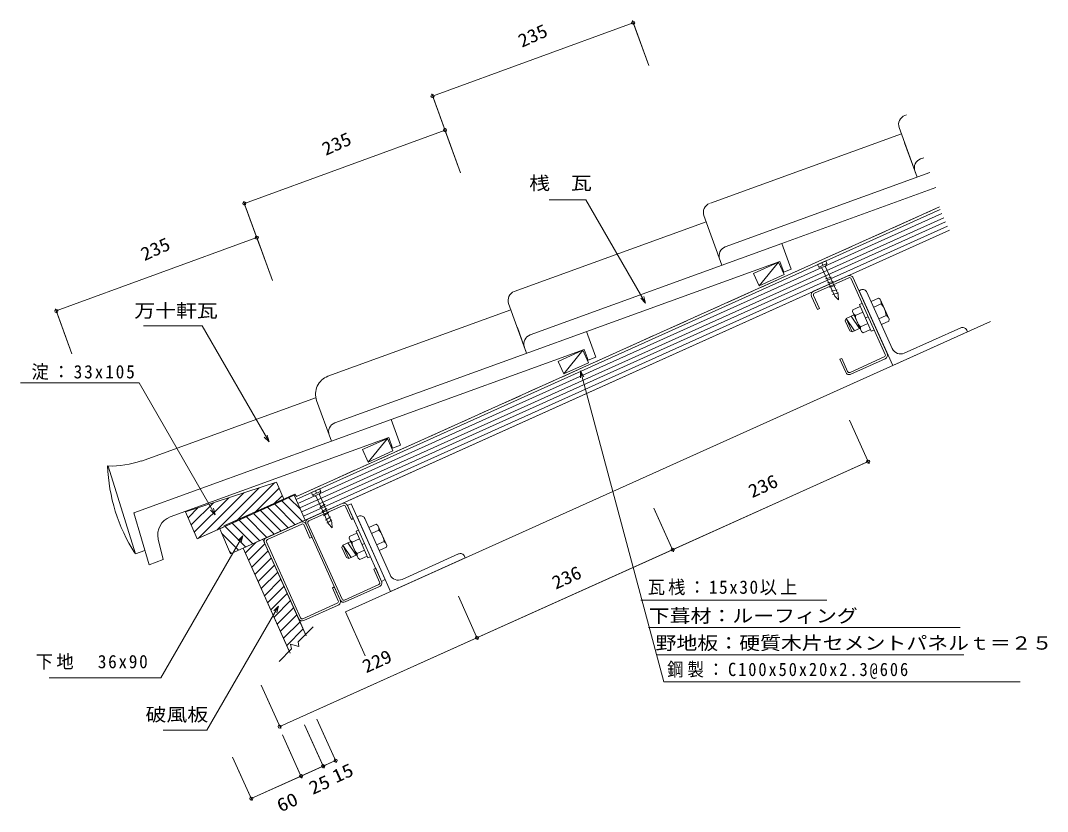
# Model space of a CAD drawing. Units: millimetres, scale not verified. Extents: x -550 to 580, y -441 to 429.
import ezdxf
from ezdxf.enums import TextEntityAlignment as Align

# ---------------------------------------------------------------- set-up
doc = ezdxf.new("R2010")
doc.units = ezdxf.units.MM
doc.header["$LTSCALE"] = 10
doc.linetypes.add('DASHED3', pattern=[4, 3, -1])
for name, color, linetype, lineweight in [('0-0_LAYER001', 2, 'Continuous', 18), ('0-1_LAYER003', 7, 'Continuous', 18), ('0-2_LAYER004', 2, 'Continuous', 18), ('0-3_LAYER009', 2, 'Continuous', 18)]:
    doc.layers.add(name, color=color, linetype=linetype, lineweight=lineweight)
doc.styles.add('ＭＳ ゴシック', font='')
doc.styles.get('ＭＳ ゴシック').set_extended_font_data('MS Gothic')

msp = doc.modelspace()

# ---------------------------------------------------------------- linework, layer by layer
at = {"layer": '0-0_LAYER001'}
for p, q in [((-96.69, 345.88), (124.05, 426.49)), ((123.2, 428.84), (141.21, 379.52)), ((-97.55, 348.23), (-79.54, 298.91)), ((-303.71, 227.7), (-82.97, 308.31)), ((-83.83, 310.66), (-65.82, 261.34)), ((-304.57, 230.05), (-286.56, 180.73)), ((-290.85, 192.47), (-272.84, 143.16)), ((-283.26, -141.5), (471.99, 198.37)), ((-510.73, 109.52), (-289.99, 190.13)), ((284, 163.15), (262.8, 137.16)), ((326.98, 160.53), (336.1, 164.63)), ((326.98, 160.53), (328.22, 157.79)), ((328.22, 157.79), (337.33, 161.89)), ((331.54, 162.58), (332.78, 159.84)), ((337.33, 161.89), (335.83, 157.93)), ((336.1, 164.63), (337.33, 161.89)), ((360.33, 148.12), (322.58, 131.13)), ((328.22, 157.79), (332.18, 156.29)), ((332.18, 156.29), (345.82, 125.97)), ((335.83, 157.93), (349.47, 127.61)), ((361.28, 146.02), (323.52, 129.03)), ((342.27, 146.63), (335.77, 144.87)), ((344.32, 142.07), (337.83, 140.31)), ((346.37, 137.51), (339.88, 135.75)), ((401.43, 61.67), (363.92, 145.02)), ((366.02, 145.96), (403.53, 62.61)), ((326.87, 111.13), (320.42, 125.44)), ((328.96, 112.07), (322.52, 126.39)), ((348.43, 132.95), (341.93, 131.19)), ((349.96, 129.54), (343.46, 127.78)), ((349.94, 121.68), (345.82, 125.97)), ((349.94, 121.68), (349.47, 127.61)), ((374.69, 132.65), (372.87, 131.83)), ((409.8, 49.75), (372.87, 131.83)), ((381.3, 130.14), (409.21, 68.13)), ((365.72, 110.91), (373.86, 114.57)), ((375.72, 117.76), (372.98, 116.53)), ((386.11, 87.35), (372.98, 116.53)), ((394.02, 123.64), (385.88, 119.98)), ((396.86, 117.32), (388.72, 113.66)), ((395.76, 122.39), (394.02, 123.64)), ((395.76, 122.39), (405.61, 100.5)), ((-511.59, 111.87), (-493.58, 62.55)), ((328.96, 112.07), (326.87, 111.13)), ((367.15, 105.13), (358.49, 101.23)), ((364.04, 103.73), (373.18, 90.3)), ((365.51, 108.78), (365.72, 110.91)), ((375.35, 86.89), (365.51, 108.78)), ((368.57, 104.59), (376.71, 108.25)), ((382.29, 103.17), (379.55, 101.94)), ((402.55, 104.69), (394.41, 101.03)), ((-192.52, -221.29), (517.14, 98.05)), ((358.49, 101.23), (357.48, 98.59)), ((357.48, 98.59), (362.41, 87.64)), ((358.49, 101.23), (367.62, 87.8)), ((358.49, 101.23), (365.05, 86.64)), ((373.71, 90.54), (365.05, 86.64)), ((374.25, 91.96), (382.39, 95.62)), ((405.39, 98.37), (397.25, 94.71)), ((405.61, 100.5), (405.39, 98.37)), ((484.44, 91.02), (422.43, 63.11)), ((362.41, 87.64), (365.05, 86.64)), ((375.35, 86.89), (377.09, 85.64)), ((377.09, 85.64), (385.24, 89.3)), ((388.85, 88.58), (386.11, 87.35)), ((68.8, 66.29), (47.6, 40.3)), ((353.59, 57.35), (351.49, 56.41)), ((360.03, 43.04), (353.59, 57.35)), ((400.43, 59.02), (362.67, 42.03)), ((401.37, 56.93), (363.62, 39.94)), ((357.93, 42.09), (351.49, 56.41)), ((383.69, -58.41), (362.15, -10.53)), ((-146.41, -30.56), (-167.61, -56.55)), ((167.44, -152.96), (382.66, -56.13)), ((-220.91, -86.03), (-230.03, -90.13)), ((-230.03, -90.13), (-228.8, -92.87)), ((-219.68, -88.76), (-228.8, -92.87)), ((-225.47, -88.08), (-224.24, -90.82)), ((-219.68, -88.76), (-221.19, -92.73)), ((-220.91, -86.03), (-219.68, -88.76)), ((-228.8, -92.87), (-224.83, -94.37)), ((-224.83, -94.37), (-211.19, -124.68)), ((-221.19, -92.73), (-207.54, -123.04)), ((-233.74, -119.22), (-195.99, -102.23)), ((-232.8, -121.31), (-195.05, -104.32)), ((-220.65, -106.68), (-215.02, -102.99)), ((-218.6, -111.24), (-212.97, -107.55)), ((-216.54, -115.8), (-210.92, -112.11)), ((-185.96, -119.64), (-192.4, -105.33)), ((-190.3, -104.38), (-186.2, -102.54)), ((-183.86, -118.7), (-190.3, -104.38)), ((-190.3, -104.38), (-152.8, -187.73)), ((-186.2, -102.54), (-148.69, -185.89)), ((168.47, -155.24), (146.93, -107.36)), ((-279.35, -139.74), (-241.59, -122.75)), ((-196.3, -207.31), (-233.8, -123.96)), ((-214.49, -120.36), (-208.87, -116.67)), ((-212.96, -123.77), (-207.33, -120.08)), ((-207.07, -128.97), (-207.54, -123.04)), ((-185.96, -119.64), (-183.86, -118.7)), ((-177.93, -116.03), (-179.76, -116.85)), ((-142.82, -198.93), (-179.76, -116.85)), ((-171.32, -118.54), (-143.42, -180.55)), ((-278.4, -141.83), (-240.65, -124.85)), ((-231.56, -140.17), (-238, -125.85)), ((-229.46, -139.22), (-235.91, -124.9)), ((-235.9, -124.9), (-198.39, -208.25)), ((-207.07, -128.97), (-211.19, -124.68)), ((-188.12, -138.32), (-179.97, -134.65)), ((-178.12, -131.47), (-180.85, -132.7)), ((-167.72, -161.88), (-180.85, -132.7)), ((-158.61, -125.04), (-166.75, -128.7)), ((-155.76, -131.36), (-163.9, -135.02)), ((-156.87, -126.29), (-158.61, -125.04)), ((-156.87, -126.29), (-147.02, -148.18)), ((-281.5, -145.42), (-244, -228.77)), ((-241.9, -227.83), (-279.4, -144.48)), ((-231.56, -140.17), (-229.46, -139.22)), ((-189.79, -145.5), (-180.66, -158.93)), ((-188.33, -140.45), (-188.12, -138.32)), ((-178.48, -162.33), (-188.33, -140.45)), ((-185.27, -144.63), (-177.13, -140.97)), ((-171.55, -146.06), (-174.29, -147.29)), ((-150.08, -143.99), (-158.22, -147.66)), ((-196.35, -150.64), (-191.43, -161.58)), ((-195.35, -148), (-186.21, -161.43)), ((-195.35, -148), (-188.79, -162.59)), ((-179.59, -157.27), (-171.45, -153.61)), ((-147.23, -150.31), (-155.38, -153.97)), ((-147.02, -148.18), (-147.23, -150.31)), ((-68.18, -157.66), (-130.19, -185.57)), ((-47.78, -249.79), (167.44, -152.96)), ((-191.43, -161.58), (-188.79, -162.59)), ((-180.12, -158.69), (-188.79, -162.59)), ((-178.48, -162.33), (-176.74, -163.59)), ((-176.74, -163.59), (-168.6, -159.92)), ((-164.98, -160.65), (-167.72, -161.88)), ((-161.34, -174.36), (-159.24, -173.42)), ((-154.89, -188.68), (-161.34, -174.36)), ((-152.8, -187.73), (-159.24, -173.42)), ((-193.65, -208.31), (-155.9, -191.32)), ((-148.69, -185.89), (-152.8, -187.73)), ((-206.94, -194.88), (-204.84, -193.94)), ((-200.5, -209.2), (-206.94, -194.88)), ((-198.4, -208.25), (-204.84, -193.94)), ((-192.71, -210.41), (-154.95, -193.42)), ((-239.25, -228.83), (-201.5, -211.84)), ((-238.31, -230.93), (-200.56, -213.94)), ((-46.76, -252.07), (-68.3, -204.19)), ((132.34, -208.31), (337.17, -208.31)), ((-244.37, -254.4), (-227.88, -237.66)), ((140.97, -238.41), (483.74, -238.41)), ((-264.82, -347.43), (-47.78, -249.79)), ((-252.84, -256.95), (-243.81, -259.27)), ((-251.95, -262.1), (-252.84, -256.95)), ((-243.81, -259.27), (-244.37, -254.4)), ((-265.64, -275.98), (-251.95, -262.1)), ((150.52, -268.5), (487.83, -268.5)), ((-263.79, -349.71), (-285.33, -301.83))]:
    msp.add_line(p, q, dxfattribs=at)
at = {"layer": '0-0_LAYER001', "color": 4}
for p, q in [((423.02, 324.45), (424.78, 325.09)), ((416.77, 311.12), (436.57, 256.54)), ((209.08, 228.03), (419.15, 304.24)), ((422.8, 294.5), (436.57, 256.54)), ((440.34, 276.71), (443.93, 278.02)), ((225.47, 179.95), (450.6, 261.63)), ((287.52, 183.66), (457.26, 245.24)), ((-6.7, 130.94), (204.3, 207.49)), ((201.92, 214.37), (221.72, 159.78)), ((201.92, 214.37), (221.72, 159.78)), ((10.62, 83.2), (287.52, 183.66)), ((297.87, 155.33), (287.52, 183.66)), ((-204.22, -13.56), (285.46, 164.1)), ((285.46, 164.1), (289.72, 152.37)), ((297.87, 155.33), (289.72, 152.37)), ((-12.93, 117.61), (6.87, 63.03)), ((-211.77, 37.73), (-10.54, 110.73)), ((-3.35, 91.22), (6.87, 63.03)), ((83.02, 58.57), (72.68, 86.9)), ((70.26, 67.22), (-425.27, -112.56)), ((70.26, 67.22), (74.52, 55.49)), ((83.02, 58.57), (74.52, 55.49)), ((-417.08, -55.58), (-225.39, 13.97)), ((-224.23, 11.08), (-207.97, -33.73)), ((-131.82, -38.18), (-142.17, -9.85)), ((-385.31, -116.87), (-144.94, -29.66)), ((-144.94, -29.66), (-140.68, -41.4)), ((-131.82, -38.18), (-140.68, -41.4)), ((-453.7, -61.1), (-423.63, -157.51)), ((-425.27, -112.56), (-408.55, -169.56)), ((-425.05, -112.42), (-425.13, -113.09)), ((-398.43, -141.35), (-392.93, -163.89)), ((-423.63, -157.51), (-413.19, -153.73)), ((-392.93, -163.89), (-408.55, -169.56))]:
    msp.add_line(p, q, dxfattribs=at)
at = {"layer": '0-0_LAYER001', "linetype": 'DASHED3'}
for p, q in [((-246.28, -94.39), (460.97, 223.87)), ((-326.22, -126.83), (-248.33, -91.79)), ((-248.33, -91.79), (-246.28, -94.39))]:
    msp.add_line(p, q, dxfattribs=at)
at = {"layer": '0-0_LAYER001', "color": 1}
for p, q in [((-244.82, -102.27), (463.79, 216.6)), ((-242.8, -106.85), (465.84, 212.04)), ((-240.79, -111.42), (467.89, 207.48)), ((-238.78, -116), (469.94, 202.92))]:
    msp.add_line(p, q, dxfattribs=at)
at = {"layer": '0-0_LAYER001'}
for points in [[(262.8, 137.16), (290.16, 149.47), (284, 163.15), (256.65, 150.84)], [(47.6, 40.3), (74.95, 52.62), (68.8, 66.29), (41.44, 53.98)], [(-167.61, -56.55), (-140.26, -44.24), (-146.41, -30.56), (-173.77, -42.88)]]:
    msp.add_lwpolyline(points, close=True, dxfattribs=at)
for points in [[(491.05, 88.51), (491.87, 86.69), (409.8, 49.75)], [(66.06, 36.08), (66.06, 43.58), (69.81, 37.09)], [(66.06, 43.58), (157.69, -298.37), (550.04, -298.37)], [(-186.69, -144.1), (-195.35, -148), (-196.35, -150.64)], [(-61.57, -160.17), (-60.75, -161.99), (-142.82, -198.93)]]:
    msp.add_lwpolyline(points, dxfattribs=at)
for centre in [(124.05, 426.49), (-96.69, 345.88), (-82.97, 308.31), (-303.71, 227.7), (-289.99, 190.13), (-510.73, 109.52), (382.66, -56.13), (167.44, -152.96), (167.44, -152.96), (-47.78, -249.79), (-47.78, -249.79), (-264.82, -347.43)]:
    msp.add_circle(centre, 1.7, dxfattribs=at)
at = {"layer": '0-0_LAYER001', "color": 4}
for centre, radius, start, end in [((426.54, 314.67), 10.4, 109.94091, 199.94091), ((443.86, 266.93), 10.4, 109.94091, 199.94091), ((211.7, 217.91), 10.4, 109.94091, 199.94091), ((229.01, 170.17), 10.4, 109.94091, 199.94091), ((-3.15, 121.16), 10.4, 109.94091, 199.94091), ((14.17, 73.42), 10.4, 109.94091, 199.94091), ((-204.67, 18.17), 20.8, 109.94091, 199.94091), ((-200.68, -23.33), 10.4, 109.94091, 199.94091), ((-451.41, 47.43), 108.38, 268.6924, 288.42794), ((-266.02, -54.68), 188.27, 181.81043, 212.85046), ((-378.22, -136.42), 20.8, 109.94091, 193.69899)]:
    msp.add_arc(centre, radius, start, end, dxfattribs=at)
at = {"layer": '0-0_LAYER001'}
for centre, radius, start, end in [((362.1, 144.2), 4.3, 24.22776, 114.22777), ((362.1, 144.2), 2, 24.22776, 114.22777), ((324.34, 127.21), 4.3, 114.22777, 204.22776), ((324.34, 127.21), 2, 114.22777, 204.22776), ((376.74, 128.09), 5, 24.22495, 114.23559), ((390.81, 118.4), 6.15, 349.89966, 23.90192), ((379.76, 102.03), 22.94, 6.65164, 41.80841), ((371.77, 109.84), 6.15, 204.58611, 238.59338), ((391.31, 107.23), 22.9, 186.62355, 221.83907), ((399.34, 99.44), 6.15, 24.56293, 58.57767), ((380.31, 90.88), 6.16, 169.90003, 203.85469), ((486.49, 86.46), 5, 24.22495, 114.23559), ((418.33, 72.24), 10, 204.2319, 294.21913), ((399.61, 60.85), 2, 294.22776, 24.22776), ((399.61, 60.85), 4.3, 294.22776, 24.22776), ((361.85, 43.86), 4.3, 204.22776, 294.22776), ((361.85, 43.86), 2, 204.22776, 294.22776), ((-194.22, -106.15), 4.3, 24.22761, 114.22759), ((-194.22, -106.15), 2, 24.22761, 114.22759), ((-239.83, -126.67), 4.3, 24.22761, 114.22759), ((-231.98, -123.14), 4.3, 114.22759, 204.2276), ((-231.98, -123.14), 2, 114.22759, 204.2276), ((-175.88, -120.59), 5, 24.22468, 114.23531), ((-239.83, -126.67), 2, 24.22761, 114.22759), ((-161.82, -130.28), 6.15, 349.89938, 23.90165), ((-172.86, -146.65), 22.94, 6.65137, 41.80814), ((-277.58, -143.66), 4.3, 114.22759, 204.2276), ((-277.58, -143.66), 2, 114.22759, 204.2276), ((-182.07, -139.39), 6.15, 204.58583, 238.5931), ((-162.53, -141.99), 22.9, 186.62327, 221.83879), ((-153.28, -149.24), 6.15, 24.56266, 58.5774), ((-173.52, -158.35), 6.16, 169.89976, 203.85441), ((-66.13, -162.22), 5, 24.22468, 114.23531), ((-134.3, -176.45), 10, 204.23162, 294.21885), ((-156.72, -189.5), 2, 294.2276, 24.22761), ((-156.72, -189.5), 4.3, 294.2276, 24.22761), ((-202.32, -210.02), 2, 294.2276, 24.22761), ((-202.32, -210.02), 4.3, 294.2276, 24.22761), ((-194.47, -206.49), 4.3, 204.2276, 294.2276), ((-194.47, -206.49), 2, 204.2276, 294.2276), ((-240.07, -227.01), 4.3, 204.2276, 294.2276), ((-240.07, -227.01), 2, 204.2276, 294.2276)]:
    msp.add_arc(centre, radius, start, end, dxfattribs=at)
at = {"layer": '0-1_LAYER003'}
for p, q in [((124.05, 426.49), (141.21, 379.52)), ((-65.82, 261.34), (-97.27, 347.48)), ((-303.71, 227.7), (-82.97, 308.31)), ((-272.84, 143.16), (-304.29, 229.3)), ((461.74, 221.16), (-246.83, -97.69)), ((-236.77, -120.58), (471.99, 198.37)), ((-510.73, 109.52), (-289.99, 190.13)), ((-511.32, 111.11), (-493.58, 62.55)), ((68.8, 66.29), (47.6, 40.3)), ((66.03, 43.49), (66.1, 36.28)), ((66.06, 43.58), (69.81, 37.09)), ((66.06, 43.58), (66.06, 36.08)), ((362.15, -10.53), (383.69, -58.41)), ((-276.61, -34.39), (-281.91, -29.09)), ((-146.41, -30.56), (-167.61, -56.55)), ((381.11, -56.82), (382.66, -56.13)), ((381.11, -56.82), (-264.82, -347.43)), ((168.14, -154.51), (146.93, -107.36)), ((-305.26, -137.54), (-307.2, -144.79)), ((-235.58, -247.47), (-283.26, -141.5)), ((-46.76, -252.07), (-68.3, -204.19)), ((337.17, -208.31), (133.56, -208.31)), ((-266.2, -214.95), (-268.14, -222.19)), ((141.62, -238.41), (483.74, -238.41)), ((487.83, -268.5), (150.52, -268.5)), ((-264.12, -348.98), (-285.33, -301.83)), ((-217.02, -390.96), (-237.54, -345.37)), ((-223.84, -339.2), (-202.62, -386.35)), ((-240.71, -403.48), (-261.92, -356.34)), ((-295.44, -428.11), (-316.65, -380.96)), ((-203.32, -384.8), (-296.13, -426.56))]:
    msp.add_line(p, q, dxfattribs=at)
at = {"layer": '0-1_LAYER003', "color": 2}
for p, q in [((-246.83, -97.69), (461.74, 221.16)), ((-354.58, -140.69), (-304.16, -90.28)), ((-334.01, -131.43), (-287.37, -84.81)), ((-313.43, -122.18), (-270.58, -79.33)), ((-292.86, -112.92), (-265.33, -85.4)), ((-362.28, -125.77), (-337.75, -101.24)), ((-358.83, -133.63), (-320.96, -95.76)), ((-346.42, -137.02), (-248.84, -93.12)), ((-272.29, -103.67), (-261.88, -93.26)), ((-262.55, -99.28), (-239.86, -121.97)), ((-254.75, -95.77), (-242.12, -108.4)), ((-248.84, -93.12), (-236.77, -120.58)), ((-368.64, -111.31), (-355.54, -141.12)), ((-365.74, -117.91), (-354.54, -106.71)), ((-285.96, -109.82), (-263.27, -132.51)), ((-278.16, -106.31), (-255.47, -129)), ((-270.35, -102.8), (-247.67, -125.49)), ((-317.17, -123.86), (-294.48, -146.55)), ((-309.37, -120.35), (-286.68, -143.04)), ((-301.56, -116.84), (-278.88, -139.53)), ((-293.76, -113.33), (-271.08, -136.02)), ((-330.92, -130.04), (-318.85, -157.51)), ((-328.8, -134.85), (-310.09, -153.57)), ((-324.97, -127.37), (-302.29, -150.06)), ((-346.42, -137.02), (-355.54, -141.12)), ((-319.93, -155.04), (-317.89, -157.08)), ((-253.29, -266.62), (-305.15, -151.35)), ((-192.52, -221.29), (-170.81, -269.56)), ((-216, -393.24), (-237.54, -345.37)), ((-202.3, -387.08), (-223.84, -339.2)), ((-240.38, -404.21), (-261.92, -356.34)), ((-295.11, -428.84), (-316.65, -380.96)), ((-241.4, -401.93), (-217.02, -390.96)), ((-217.02, -390.96), (-203.32, -384.8)), ((-296.13, -426.56), (-241.4, -401.93))]:
    msp.add_line(p, q, dxfattribs=at)
at = {"layer": '0-1_LAYER003'}
for points in [[(-96.69, 345.88), (124.05, 426.49), (123.47, 428.08)], [(137.68, 118.16), (72.04, 231.85), (31.54, 231.85)], [(-326.22, -126.83), (-248.33, -91.79), (-246.28, -94.39), (460.97, 223.87)], [(284, 163.15), (290.16, 149.47), (262.8, 137.16)], [(135.74, 125.4), (137.68, 118.16), (132.38, 123.46)], [(-414.69, 93.06), (-350.19, 93.06), (-276.61, -34.39), (-278.55, -27.15)], [(-170.81, -269.56), (-192.52, -221.29), (517.14, 98.05)], [(66.06, 43.58), (157.69, -298.37), (550.04, -298.37)], [(-550.04, 30.38), (-419.54, 30.38), (-335.83, -114.62), (-337.77, -107.38)], [(-335.83, -114.62), (-341.13, -109.32), (-335.83, -114.62)], [(-518.49, -293.82), (-395.49, -293.82), (-305.26, -137.54), (-310.03, -142.31)], [(-305.15, -151.35), (-254.27, -264.44), (-253.29, -266.62)], [(-393.04, -351.51), (-345.04, -351.51), (-266.2, -214.95), (-271.5, -220.25)], [(-265.64, -275.98), (-251.95, -262.1), (-252.84, -256.95), (-243.81, -259.27), (-244.37, -254.4), (-227.88, -237.66)]]:
    msp.add_lwpolyline(points, dxfattribs=at)
at = {"layer": '0-1_LAYER003', "color": 2}
for points in [[(137.68, 118.16), (72.04, 231.85), (31.54, 231.85)], [(135.74, 125.4), (137.68, 118.16), (132.38, 123.46)], [(-276.61, -34.39), (-350.19, 93.06), (-414.69, 93.06)], [(-335.83, -114.62), (-419.54, 30.38), (-550.04, 30.38)], [(-278.55, -27.15), (-276.61, -34.39), (-281.91, -29.09)], [(-368.64, -111.31), (-268.32, -78.59), (-259.78, -98.04)], [(-337.77, -107.38), (-335.83, -114.62), (-341.13, -109.32)], [(-305.26, -137.54), (-395.49, -293.82), (-518.49, -293.82)], [(-310.57, -142.85), (-305.26, -137.54), (-307.2, -144.79)], [(-266.2, -214.95), (-345.04, -351.51), (-393.04, -351.51)], [(-271.5, -220.25), (-266.2, -214.95), (-268.14, -222.19)]]:
    msp.add_lwpolyline(points, dxfattribs=at)
at = {"layer": '0-1_LAYER003'}
for points in [[(256.65, 150.84), (262.8, 137.16), (284, 163.15)], [(41.44, 53.98), (68.8, 66.29), (74.95, 52.62), (47.6, 40.3)], [(-173.77, -42.88), (-146.41, -30.56), (-140.26, -44.24), (-167.61, -56.55)], [(-368.64, -111.31), (-355.54, -141.12), (-259.78, -98.04), (-268.32, -78.59)], [(-330.92, -130.04), (-318.85, -157.51), (-236.77, -120.58), (-248.84, -93.12)]]:
    msp.add_lwpolyline(points, close=True, dxfattribs=at)
at = {"layer": '0-1_LAYER003', "color": 2}
for centre in [(-203.32, -384.8), (-217.02, -390.96), (-217.02, -390.96), (-241.4, -401.93), (-241.4, -401.93), (-296.13, -426.56)]:
    msp.add_circle(centre, 1.7, dxfattribs=at)
at = {"layer": '0-2_LAYER004'}
for p, q in [((-236.77, -120.58), (-318.85, -157.51)), ((-302.73, -156.72), (-290.97, -144.97)), ((-299.22, -164.53), (-281.06, -146.38)), ((-244.28, -228.13), (-283.26, -141.5)), ((-295.71, -172.33), (-277.55, -154.18)), ((-292.2, -180.13), (-274.04, -161.98)), ((-288.69, -187.93), (-270.53, -169.79)), ((-285.17, -195.74), (-267.02, -177.59)), ((-281.66, -203.54), (-263.51, -185.39)), ((-278.15, -211.34), (-260, -193.19)), ((-274.64, -219.15), (-256.49, -201)), ((-271.13, -226.95), (-252.98, -208.8)), ((-267.62, -234.75), (-249.47, -216.6)), ((-264.11, -242.56), (-245.96, -224.41)), ((-260.6, -250.36), (-242.45, -232.21)), ((-257.09, -258.16), (-238.94, -240.01))]:
    msp.add_line(p, q, dxfattribs=at)
at = {"layer": '0-3_LAYER009'}
for p, q in [((-278.7, -139.45), (-290.59, -144.8)), ((-244.28, -228.13), (-235.58, -247.47))]:
    msp.add_line(p, q, dxfattribs=at)

# ---------------------------------------------------------------- texts
at = {"layer": '0-1_LAYER003', "style": 'ＭＳ ゴシック', "width": 1.15}
msp.add_text('万十軒瓦', height=14.66, dxfattribs=at).set_placement((-424.96, 98.09), align=Align.BOTTOM_LEFT)
at = {"layer": '0-1_LAYER003', "char_height": 14.66, "attachment_point": 7, "style": 'ＭＳ ゴシック'}
for s, insert in [('\\T1.22;\\W0.95;淀：33x105', (-537.93, 33.7)), ('\\T1.2;\\W0.95;下地\u300036x90', (-533.41, -284.87))]:
    msp.add_mtext(s, dxfattribs=dict(at, insert=insert))
at = {"layer": '0-2_LAYER004', "color": 7, "style": 'ＭＳ ゴシック'}
for s, width, p in [('235', 1.1, (3.35, 394.83)), ('235', 1.1, (-212.5, 275.95)), ('235', 1.1, (-411.9, 160.26)), ('236', 1.1, (256.74, -100.36)), ('236', 1.1, (40.62, -200.93)), ('229', 1.1, (-168, -292.94)), ('15', 1.15, (-201.17, -413.84)), ('25', 1.15, (-226.84, -426.67)), ('60', 1.15, (-262.15, -445.93))]:
    msp.add_text(s, height=14.66, rotation=24.228, dxfattribs=dict(at, width=width)).set_placement(p, align=Align.BOTTOM_LEFT)
at = {"layer": '0-2_LAYER004', "color": 7, "style": 'ＭＳ ゴシック', "width": 1.15}
for s, p in [('桟\u3000瓦', (9.61, 238.41)), ('下葺材：ルーフィング', (141.19, -237.31)), ('野地板：硬質木片セメントパネルｔ＝２５', (148.68, -267.26)), ('破風板', (-412.53, -345.88))]:
    msp.add_text(s, height=14.66, dxfattribs=at).set_placement(p, align=Align.BOTTOM_LEFT)
at = {"layer": '0-2_LAYER004', "color": 7, "char_height": 14.66, "attachment_point": 7, "style": 'ＭＳ ゴシック'}
for s, insert in [('\\T1.18;\\W0.95;瓦桟：15x30以上', (140.12, -203.07)), ('\\T1.24;\\W0.9;鋼製：C100x50x20x2.3@606\u3000', (161.52, -295.08))]:
    msp.add_mtext(s, dxfattribs=dict(at, insert=insert))

doc.saveas('drawing.dxf')
